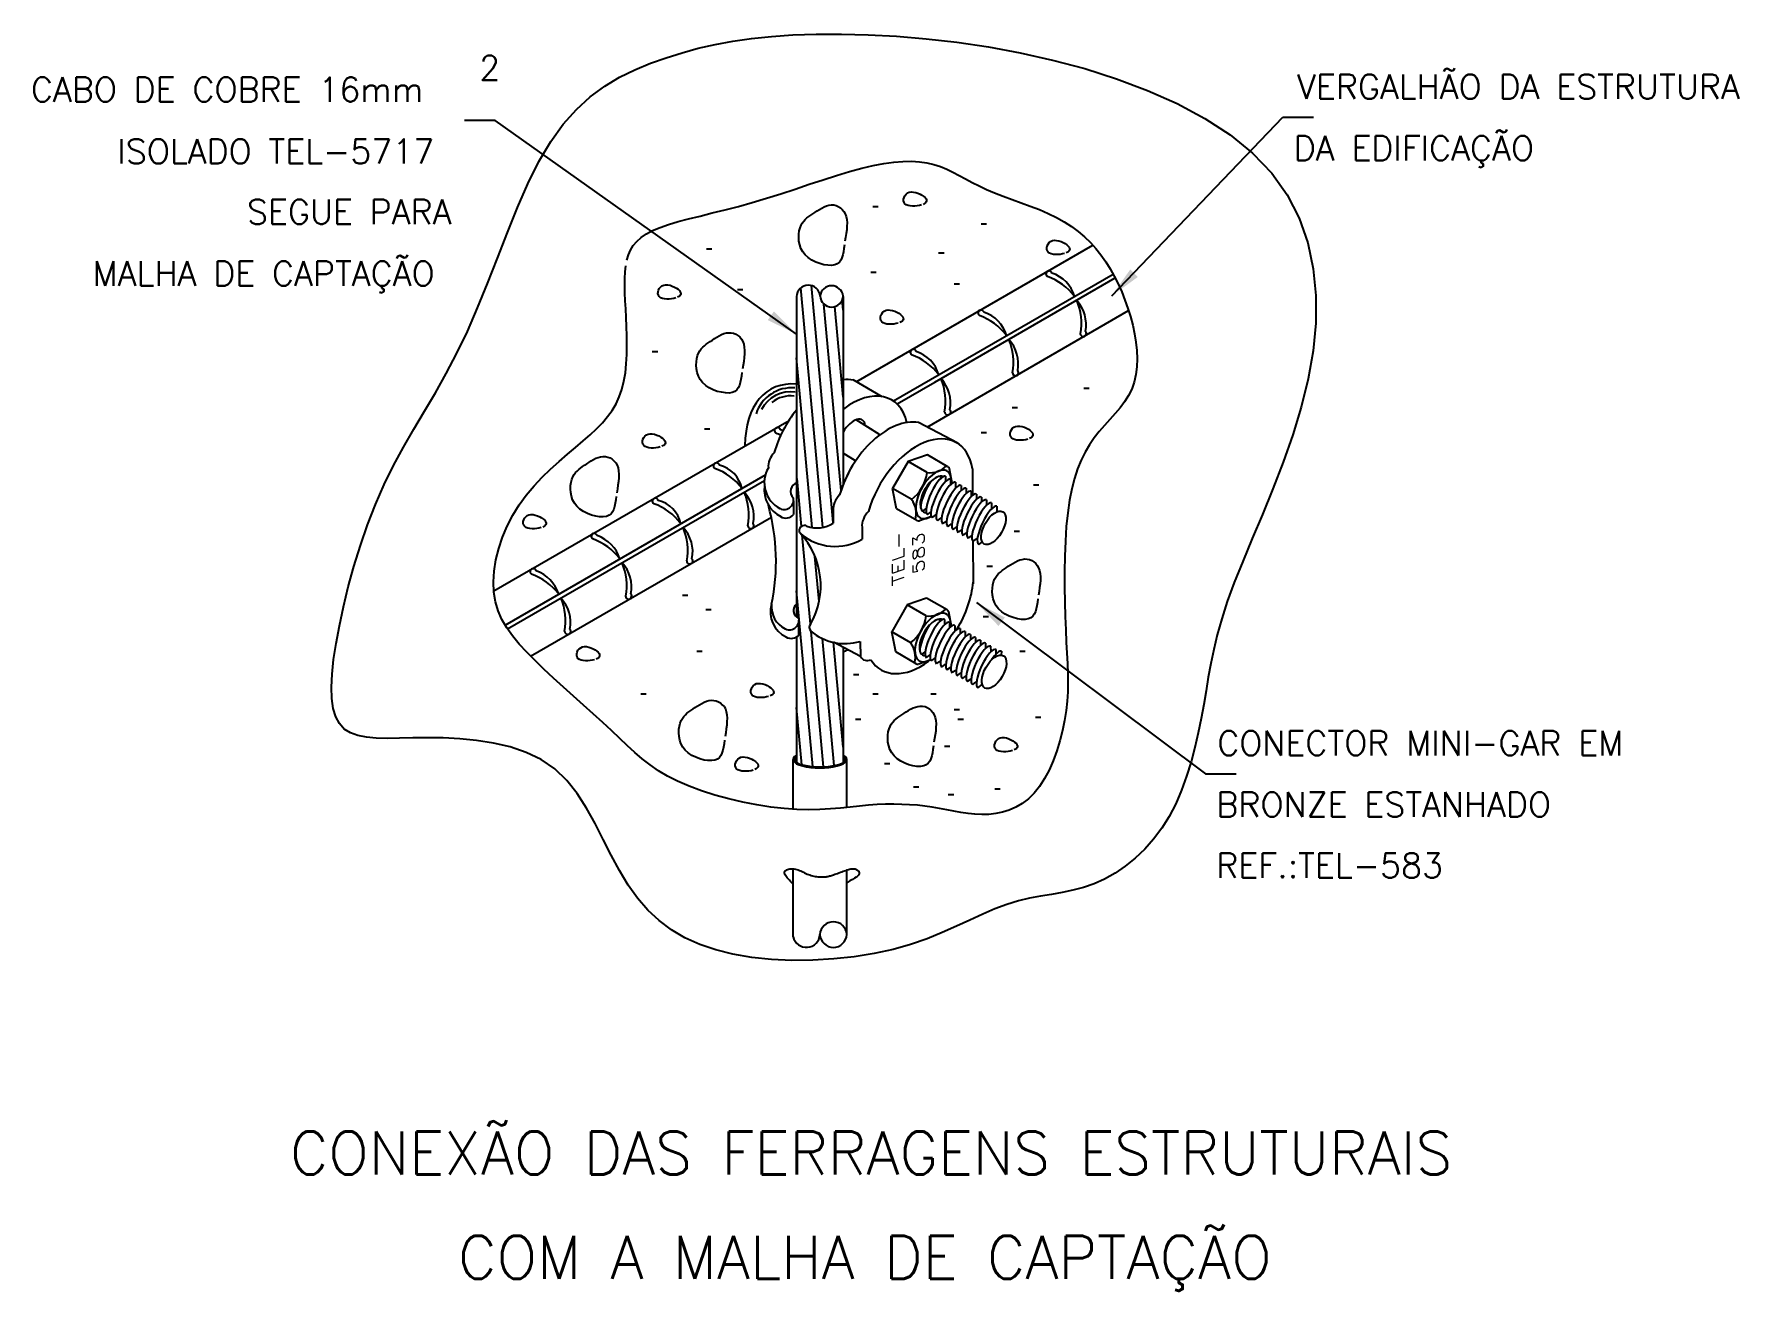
# Model space of a CAD drawing. Header units: millimetres. Extents: x -5419.9 to -5406, y -4665.7 to -4655.5.
import ezdxf
from ezdxf.enums import TextEntityAlignment as Align

# ---------------------------------------------------------------- set-up
doc = ezdxf.new("R2010")
doc.units = ezdxf.units.MM
doc.header["$LTSCALE"] = 10
doc.layers.add('Termotécnica', color=7, linetype='Continuous')
doc.styles.add('140CL', font='romans.shx', dxfattribs={"height": 3.5})
doc.styles.add('r140', font='romans.shx')
doc.styles.add('r80', font='romans.shx')

msp = doc.modelspace()

# ---------------------------------------------------------------- linework, layer by layer
at = {"layer": 'Termotécnica', "color": 2, "ltscale": 1.6}
for p, q in [((-5416.155, -4656.172), (-5416.405, -4656.172)), ((-5413.692, -4657.917), (-5416.155, -4656.172)), ((-5411.118, -4657.604), (-5409.72, -4656.146)), ((-5409.72, -4656.146), (-5409.47, -4656.146)), ((-5417.132, -4659.307), (-5417.061, -4659.145)), ((-5412.224, -4660.109), (-5410.352, -4661.507)), ((-5410.352, -4661.507), (-5410.102, -4661.507))]:
    msp.add_line(p, q, dxfattribs=at)
at = {"layer": 'Termotécnica', "color": 1}
for p, q in [((-5413.069, -4656.873), (-5413.025, -4656.873)), ((-5412.184, -4657.015), (-5412.14, -4657.015)), ((-5414.428, -4657.22), (-5414.384, -4657.22)), ((-5412.532, -4657.252), (-5412.488, -4657.252)), ((-5413.085, -4657.41), (-5413.041, -4657.41)), ((-5414.175, -4657.552), (-5414.131, -4657.552)), ((-5413.477, -4659.496), (-5413.657, -4657.538)), ((-5413.393, -4659.456), (-5413.571, -4657.52)), ((-5412.406, -4657.505), (-5412.361, -4657.505)), ((-5413.329, -4659.194), (-5413.469, -4657.671)), ((-5413.312, -4658.432), (-5413.38, -4657.692)), ((-5413.312, -4657.72), (-5413.32, -4657.639)), ((-5414.871, -4658.058), (-5414.826, -4658.058)), ((-5413.564, -4659.496), (-5413.692, -4658.109)), ((-5411.347, -4658.358), (-5411.303, -4658.358)), ((-5411.932, -4658.516), (-5411.887, -4658.516)), ((-5414.444, -4658.69), (-5414.4, -4658.69)), ((-5412.184, -4658.721), (-5412.14, -4658.721)), ((-5413.653, -4659.487), (-5413.688, -4659.096)), ((-5411.758, -4659.148), (-5411.713, -4659.148)), ((-5413.579, -4660.284), (-5413.646, -4659.557)), ((-5411.916, -4659.527), (-5411.871, -4659.527)), ((-5413.509, -4660.099), (-5413.543, -4659.732)), ((-5412.137, -4659.812), (-5412.093, -4659.812)), ((-5414.625, -4660.049), (-5414.581, -4660.049)), ((-5413.56, -4661.449), (-5413.692, -4660.014)), ((-5414.433, -4660.167), (-5414.389, -4660.167)), ((-5412.169, -4660.223), (-5412.124, -4660.223)), ((-5413.472, -4661.451), (-5413.574, -4660.345)), ((-5414.507, -4660.507), (-5414.463, -4660.507)), ((-5413.386, -4661.441), (-5413.481, -4660.402)), ((-5413.312, -4661.291), (-5413.391, -4660.432)), ((-5411.868, -4660.507), (-5411.824, -4660.507)), ((-5413.227, -4660.697), (-5413.183, -4660.697)), ((-5414.965, -4660.855), (-5414.921, -4660.855)), ((-5413.069, -4660.855), (-5413.025, -4660.855)), ((-5412.595, -4660.855), (-5412.551, -4660.855)), ((-5413.649, -4661.434), (-5413.692, -4660.967)), ((-5413.211, -4661.06), (-5413.167, -4661.06)), ((-5412.406, -4660.981), (-5412.361, -4660.981)), ((-5412.374, -4661.06), (-5412.33, -4661.06)), ((-5411.742, -4661.044), (-5411.698, -4661.044)), ((-5412.485, -4661.281), (-5412.44, -4661.281)), ((-5412.974, -4661.423), (-5412.93, -4661.423)), ((-5412.737, -4661.613), (-5412.693, -4661.613)), ((-5412.074, -4661.629), (-5412.029, -4661.629)), ((-5412.453, -4661.676), (-5412.409, -4661.676))]:
    msp.add_line(p, q, dxfattribs=at)
at = {"layer": 'Termotécnica', "color": 2}
for p, q in [((-5413.205, -4658.305), (-5411.273, -4657.19)), ((-5412.902, -4658.462), (-5411.107, -4657.426)), ((-5412.562, -4658.308), (-5411.089, -4657.458)), ((-5413.692, -4657.61), (-5413.692, -4658.645)), ((-5413.692, -4657.61), (-5413.692, -4658.39)), ((-5413.312, -4657.61), (-5413.312, -4658.645)), ((-5413.312, -4657.61), (-5413.312, -4659.146)), ((-5412.625, -4658.677), (-5410.98, -4657.725)), ((-5412.87, -4658.486), (-5412.562, -4658.308)), ((-5413.692, -4658.39), (-5413.692, -4660.014)), ((-5416.166, -4660.014), (-5413.752, -4658.621)), ((-5413.015, -4658.736), (-5413.206, -4658.616)), ((-5413.211, -4658.952), (-5413.312, -4658.888)), ((-5412.781, -4658.958), (-5412.908, -4659.178)), ((-5412.622, -4658.903), (-5412.781, -4658.958)), ((-5412.626, -4659.048), (-5412.781, -4658.958)), ((-5412.456, -4659), (-5412.622, -4658.903)), ((-5416.073, -4660.293), (-5413.947, -4659.065)), ((-5416.053, -4660.324), (-5413.955, -4659.113)), ((-5412.518, -4659.076), (-5412.518, -4659.097)), ((-5412.477, -4659.078), (-5412.476, -4659.121)), ((-5412.421, -4659.133), (-5412.443, -4659.017)), ((-5412.435, -4659.102), (-5412.435, -4659.145)), ((-5412.393, -4659.126), (-5412.393, -4659.169)), ((-5412.876, -4659.343), (-5412.908, -4659.178)), ((-5412.751, -4659.268), (-5412.908, -4659.178)), ((-5412.349, -4659.152), (-5412.348, -4659.195)), ((-5412.307, -4659.175), (-5412.307, -4659.218)), ((-5412.265, -4659.199), (-5412.265, -4659.242)), ((-5412.224, -4659.223), (-5412.223, -4659.266)), ((-5412.182, -4659.247), (-5412.182, -4659.29)), ((-5412.141, -4659.271), (-5412.141, -4659.314)), ((-5415.865, -4660.547), (-5413.898, -4659.412)), ((-5412.709, -4659.439), (-5412.876, -4659.343)), ((-5412.59, -4659.407), (-5412.688, -4659.441)), ((-5412.662, -4659.363), (-5412.634, -4659.342)), ((-5412.623, -4659.39), (-5412.593, -4659.367)), ((-5412.581, -4659.414), (-5412.551, -4659.391)), ((-5412.539, -4659.438), (-5412.512, -4659.417)), ((-5412.1, -4659.295), (-5412.1, -4659.338)), ((-5412.056, -4659.322), (-5412.056, -4659.366)), ((-5412.495, -4659.464), (-5412.468, -4659.443)), ((-5412.454, -4659.487), (-5412.426, -4659.466)), ((-5412.412, -4659.511), (-5412.384, -4659.49)), ((-5412.37, -4659.535), (-5412.342, -4659.514)), ((-5412.329, -4659.559), (-5412.301, -4659.538)), ((-5412.287, -4659.582), (-5412.26, -4659.562)), ((-5412.246, -4659.607), (-5412.219, -4659.586)), ((-5412.203, -4659.634), (-5412.175, -4659.613)), ((-5413.692, -4660.014), (-5413.692, -4660.228)), ((-5412.63, -4660.073), (-5412.788, -4660.128)), ((-5412.463, -4660.169), (-5412.63, -4660.073)), ((-5412.788, -4660.128), (-5412.915, -4660.347)), ((-5412.633, -4660.217), (-5412.788, -4660.128)), ((-5412.525, -4660.246), (-5412.525, -4660.266)), ((-5412.525, -4660.246), (-5412.525, -4660.266)), ((-5412.484, -4660.247), (-5412.483, -4660.29)), ((-5412.428, -4660.303), (-5412.45, -4660.186)), ((-5413.692, -4660.389), (-5413.692, -4661.416)), ((-5412.883, -4660.512), (-5412.915, -4660.347)), ((-5412.759, -4660.437), (-5412.915, -4660.347)), ((-5412.442, -4660.271), (-5412.442, -4660.315)), ((-5412.4, -4660.295), (-5412.4, -4660.339)), ((-5412.356, -4660.322), (-5412.355, -4660.365)), ((-5412.315, -4660.345), (-5412.314, -4660.388)), ((-5412.273, -4660.369), (-5412.272, -4660.412)), ((-5412.231, -4660.393), (-5412.23, -4660.436)), ((-5413.312, -4660.475), (-5413.312, -4661.416)), ((-5412.716, -4660.609), (-5412.883, -4660.512)), ((-5412.669, -4660.533), (-5412.642, -4660.512)), ((-5412.669, -4660.533), (-5412.642, -4660.512)), ((-5412.63, -4660.559), (-5412.6, -4660.536)), ((-5412.19, -4660.416), (-5412.189, -4660.46)), ((-5412.148, -4660.44), (-5412.148, -4660.483)), ((-5412.108, -4660.465), (-5412.107, -4660.508)), ((-5412.066, -4660.491), (-5412.065, -4660.534)), ((-5412.019, -4660.506), (-5412.022, -4660.538)), ((-5412.597, -4660.577), (-5412.695, -4660.611)), ((-5412.588, -4660.583), (-5412.558, -4660.56)), ((-5412.546, -4660.607), (-5412.519, -4660.587)), ((-5412.502, -4660.634), (-5412.475, -4660.613)), ((-5412.461, -4660.657), (-5412.433, -4660.636)), ((-5412.419, -4660.681), (-5412.391, -4660.66)), ((-5412.377, -4660.705), (-5412.35, -4660.684)), ((-5412.336, -4660.728), (-5412.308, -4660.707)), ((-5412.295, -4660.752), (-5412.267, -4660.731)), ((-5412.254, -4660.777), (-5412.226, -4660.756)), ((-5412.211, -4660.806), (-5412.176, -4660.779))]:
    msp.add_line(p, q, dxfattribs=at)
at = {"layer": 'Termotécnica', "color": 3}
for p, q in [((-5412.992, -4658.428), (-5413.23, -4658.291)), ((-5412.374, -4658.808), (-5412.697, -4658.639)), ((-5412.255, -4659.016), (-5412.255, -4659.234)), ((-5413.717, -4659.279), (-5413.717, -4659.389)), ((-5413.393, -4659.357), (-5413.393, -4659.461)), ((-5412.552, -4659.394), (-5412.558, -4659.396)), ((-5413.158, -4659.494), (-5413.158, -4659.59)), ((-5412.254, -4659.602), (-5412.251, -4659.956)), ((-5413.673, -4660.372), (-5413.673, -4660.254)), ((-5413.169, -4660.55), (-5413.391, -4660.433)), ((-5413.174, -4660.426), (-5413.169, -4660.55)), ((-5412.559, -4660.563), (-5412.565, -4660.565)), ((-5413.72, -4661.797), (-5413.72, -4661.39)), ((-5413.283, -4661.782), (-5413.283, -4661.39)), ((-5413.72, -4662.839), (-5413.72, -4662.284)), ((-5413.283, -4662.829), (-5413.283, -4662.294))]:
    msp.add_line(p, q, dxfattribs=at)
at = {"layer": 'Termotécnica', "color": 2, "ltscale": 1.6}
for points in [[(-5417.061, -4659.145), (-5416.985, -4658.99), (-5416.904, -4658.841), (-5416.819, -4658.694), (-5416.732, -4658.547), (-5416.643, -4658.396), (-5416.555, -4658.239), (-5416.467, -4658.073), (-5416.381, -4657.895), (-5416.298, -4657.703), (-5416.217, -4657.502), (-5416.136, -4657.295), (-5416.055, -4657.087), (-5415.973, -4656.883), (-5415.887, -4656.688), (-5415.797, -4656.507), (-5415.701, -4656.343), (-5415.599, -4656.202), (-5415.491, -4656.081), (-5415.378, -4655.978), (-5415.26, -4655.891), (-5415.138, -4655.818), (-5415.014, -4655.757), (-5414.886, -4655.704), (-5414.758, -4655.659), (-5414.628, -4655.618), (-5414.495, -4655.582), (-5414.357, -4655.55), (-5414.213, -4655.523), (-5414.06, -4655.502), (-5413.897, -4655.485), (-5413.722, -4655.473), (-5413.532, -4655.467), (-5413.326, -4655.466), (-5413.107, -4655.472), (-5412.875, -4655.484), (-5412.633, -4655.504), (-5412.383, -4655.533), (-5412.126, -4655.571), (-5411.865, -4655.619), (-5411.602, -4655.678), (-5411.338, -4655.748), (-5411.078, -4655.831), (-5410.825, -4655.926), (-5410.584, -4656.034), (-5410.358, -4656.155), (-5410.151, -4656.29), (-5409.967, -4656.439), (-5409.811, -4656.602), (-5409.684, -4656.78), (-5409.587, -4656.97), (-5409.516, -4657.172), (-5409.472, -4657.383), (-5409.451, -4657.602), (-5409.452, -4657.826), (-5409.474, -4658.053), (-5409.514, -4658.283), (-5409.57, -4658.512), (-5409.639, -4658.74), (-5409.717, -4658.963), (-5409.801, -4659.18), (-5409.887, -4659.389), (-5409.97, -4659.587), (-5410.048, -4659.773), (-5410.117, -4659.945), (-5410.174, -4660.1), (-5410.219, -4660.242), (-5410.256, -4660.372), (-5410.285, -4660.493), (-5410.309, -4660.608), (-5410.329, -4660.719), (-5410.347, -4660.829), (-5410.366, -4660.941), (-5410.387, -4661.056), (-5410.411, -4661.173), (-5410.438, -4661.292), (-5410.47, -4661.411), (-5410.506, -4661.528), (-5410.547, -4661.642), (-5410.595, -4661.752), (-5410.649, -4661.855), (-5410.71, -4661.952), (-5410.777, -4662.042), (-5410.849, -4662.124), (-5410.927, -4662.197), (-5411.007, -4662.263), (-5411.091, -4662.319), (-5411.176, -4662.367), (-5411.262, -4662.406), (-5411.348, -4662.436), (-5411.435, -4662.459), (-5411.522, -4662.476), (-5411.61, -4662.492), (-5411.699, -4662.507), (-5411.789, -4662.524), (-5411.881, -4662.546), (-5411.975, -4662.574), (-5412.072, -4662.61), (-5412.172, -4662.654), (-5412.276, -4662.702), (-5412.386, -4662.753), (-5412.503, -4662.804), (-5412.627, -4662.855), (-5412.761, -4662.901), (-5412.904, -4662.943), (-5413.059, -4662.976), (-5413.221, -4663.002), (-5413.389, -4663.02), (-5413.56, -4663.03), (-5413.73, -4663.031), (-5413.898, -4663.023), (-5414.059, -4663.007), (-5414.212, -4662.981), (-5414.353, -4662.946), (-5414.484, -4662.901), (-5414.604, -4662.846), (-5414.714, -4662.781), (-5414.815, -4662.706), (-5414.907, -4662.62), (-5414.992, -4662.523), (-5415.069, -4662.416), (-5415.14, -4662.298), (-5415.206, -4662.172), (-5415.271, -4662.043), (-5415.338, -4661.913), (-5415.408, -4661.787), (-5415.484, -4661.668), (-5415.57, -4661.561), (-5415.668, -4661.468), (-5415.778, -4661.392), (-5415.901, -4661.333), (-5416.031, -4661.288), (-5416.167, -4661.256), (-5416.306, -4661.235), (-5416.444, -4661.222), (-5416.579, -4661.215), (-5416.707, -4661.214), (-5416.826, -4661.215), (-5416.936, -4661.217), (-5417.036, -4661.218), (-5417.126, -4661.216), (-5417.206, -4661.209), (-5417.276, -4661.196), (-5417.337, -4661.174), (-5417.387, -4661.142), (-5417.427, -4661.098), (-5417.457, -4661.042), (-5417.477, -4660.974), (-5417.489, -4660.893), (-5417.492, -4660.8), (-5417.486, -4660.693), (-5417.474, -4660.575), (-5417.454, -4660.443), (-5417.427, -4660.298), (-5417.394, -4660.144), (-5417.354, -4659.981), (-5417.308, -4659.814), (-5417.255, -4659.644), (-5417.197, -4659.474), (-5417.132, -4659.307)], [(-5413.72, -4662.409), (-5413.731, -4662.397), (-5413.742, -4662.386), (-5413.751, -4662.376), (-5413.76, -4662.366), (-5413.768, -4662.357), (-5413.775, -4662.348), (-5413.781, -4662.34), (-5413.786, -4662.332), (-5413.788, -4662.325), (-5413.79, -4662.318), (-5413.79, -4662.312), (-5413.788, -4662.306), (-5413.785, -4662.3), (-5413.78, -4662.296), (-5413.774, -4662.292), (-5413.767, -4662.289), (-5413.758, -4662.286), (-5413.748, -4662.285), (-5413.738, -4662.284), (-5413.726, -4662.284), (-5413.714, -4662.285), (-5413.702, -4662.286), (-5413.69, -4662.289), (-5413.679, -4662.292), (-5413.668, -4662.296), (-5413.657, -4662.3), (-5413.647, -4662.305), (-5413.637, -4662.31), (-5413.627, -4662.316), (-5413.617, -4662.321), (-5413.607, -4662.326), (-5413.596, -4662.33), (-5413.585, -4662.334), (-5413.574, -4662.338), (-5413.563, -4662.341), (-5413.552, -4662.343), (-5413.541, -4662.345), (-5413.53, -4662.347), (-5413.519, -4662.348), (-5413.509, -4662.349), (-5413.5, -4662.35), (-5413.491, -4662.35), (-5413.482, -4662.35), (-5413.474, -4662.35), (-5413.466, -4662.349), (-5413.458, -4662.349), (-5413.451, -4662.348), (-5413.444, -4662.346), (-5413.437, -4662.345), (-5413.43, -4662.344), (-5413.423, -4662.342), (-5413.415, -4662.34), (-5413.408, -4662.337), (-5413.399, -4662.335), (-5413.39, -4662.332), (-5413.381, -4662.328), (-5413.37, -4662.325), (-5413.359, -4662.321), (-5413.347, -4662.316), (-5413.335, -4662.312), (-5413.323, -4662.308), (-5413.311, -4662.304), (-5413.3, -4662.3), (-5413.288, -4662.296), (-5413.278, -4662.293), (-5413.268, -4662.29), (-5413.259, -4662.287), (-5413.25, -4662.285), (-5413.242, -4662.284), (-5413.235, -4662.283), (-5413.228, -4662.283), (-5413.221, -4662.283), (-5413.215, -4662.284), (-5413.209, -4662.286), (-5413.204, -4662.288), (-5413.2, -4662.291), (-5413.195, -4662.294), (-5413.192, -4662.297), (-5413.188, -4662.3), (-5413.185, -4662.303), (-5413.183, -4662.307), (-5413.181, -4662.31), (-5413.18, -4662.313), (-5413.18, -4662.316), (-5413.18, -4662.32), (-5413.18, -4662.324), (-5413.182, -4662.327), (-5413.184, -4662.331), (-5413.187, -4662.336), (-5413.191, -4662.341), (-5413.197, -4662.346), (-5413.206, -4662.353), (-5413.219, -4662.361), (-5413.235, -4662.371), (-5413.257, -4662.383), (-5413.283, -4662.397)]]:
    msp.add_lwpolyline(points, dxfattribs=at)
at = {"layer": 'Termotécnica', "color": 1}
for points in [[(-5415.078, -4657.313), (-5415.066, -4657.27), (-5415.049, -4657.23), (-5415.026, -4657.193), (-5414.997, -4657.159), (-5414.962, -4657.128), (-5414.919, -4657.098), (-5414.868, -4657.071), (-5414.808, -4657.046), (-5414.739, -4657.022), (-5414.66, -4656.998), (-5414.574, -4656.975), (-5414.481, -4656.952), (-5414.381, -4656.927), (-5414.276, -4656.901), (-5414.167, -4656.873), (-5414.054, -4656.841), (-5413.939, -4656.807), (-5413.822, -4656.77), (-5413.705, -4656.732), (-5413.589, -4656.693), (-5413.475, -4656.656), (-5413.365, -4656.621), (-5413.259, -4656.589), (-5413.159, -4656.562), (-5413.066, -4656.54), (-5412.979, -4656.523), (-5412.899, -4656.512), (-5412.824, -4656.506), (-5412.754, -4656.505), (-5412.689, -4656.509), (-5412.629, -4656.517), (-5412.571, -4656.53), (-5412.518, -4656.548), (-5412.466, -4656.569), (-5412.415, -4656.593), (-5412.365, -4656.62), (-5412.313, -4656.648), (-5412.259, -4656.677), (-5412.202, -4656.706), (-5412.141, -4656.735), (-5412.075, -4656.762), (-5412.005, -4656.789), (-5411.932, -4656.816), (-5411.858, -4656.843), (-5411.783, -4656.871), (-5411.709, -4656.9), (-5411.637, -4656.931), (-5411.569, -4656.964), (-5411.506, -4656.999), (-5411.446, -4657.038), (-5411.391, -4657.079), (-5411.34, -4657.122), (-5411.292, -4657.169), (-5411.248, -4657.218), (-5411.206, -4657.27), (-5411.167, -4657.325), (-5411.131, -4657.383), (-5411.097, -4657.444), (-5411.065, -4657.507), (-5411.036, -4657.571), (-5411.01, -4657.638), (-5410.986, -4657.706), (-5410.965, -4657.774), (-5410.947, -4657.844), (-5410.932, -4657.913), (-5410.921, -4657.983), (-5410.913, -4658.051), (-5410.91, -4658.118), (-5410.912, -4658.184), (-5410.92, -4658.247), (-5410.934, -4658.308), (-5410.954, -4658.365), (-5410.981, -4658.419), (-5411.013, -4658.469), (-5411.05, -4658.518), (-5411.091, -4658.566), (-5411.134, -4658.613), (-5411.177, -4658.662), (-5411.22, -4658.711), (-5411.262, -4658.764), (-5411.3, -4658.82), (-5411.336, -4658.881), (-5411.368, -4658.946), (-5411.397, -4659.017), (-5411.423, -4659.095), (-5411.445, -4659.181), (-5411.463, -4659.274), (-5411.478, -4659.377), (-5411.489, -4659.488), (-5411.497, -4659.607), (-5411.502, -4659.731), (-5411.504, -4659.856), (-5411.504, -4659.982), (-5411.502, -4660.105), (-5411.498, -4660.222), (-5411.494, -4660.332), (-5411.489, -4660.432), (-5411.484, -4660.523), (-5411.48, -4660.608), (-5411.477, -4660.687), (-5411.476, -4660.764), (-5411.478, -4660.839), (-5411.482, -4660.914), (-5411.491, -4660.991), (-5411.504, -4661.072), (-5411.521, -4661.155), (-5411.542, -4661.238), (-5411.567, -4661.321), (-5411.597, -4661.401), (-5411.63, -4661.477), (-5411.667, -4661.547), (-5411.708, -4661.61), (-5411.752, -4661.665), (-5411.799, -4661.711), (-5411.849, -4661.749), (-5411.901, -4661.78), (-5411.955, -4661.804), (-5412.01, -4661.822), (-5412.066, -4661.833), (-5412.122, -4661.84), (-5412.179, -4661.841), (-5412.236, -4661.838), (-5412.292, -4661.831), (-5412.35, -4661.823), (-5412.407, -4661.812), (-5412.466, -4661.801), (-5412.524, -4661.79), (-5412.584, -4661.78), (-5412.645, -4661.771), (-5412.706, -4661.765), (-5412.769, -4661.76), (-5412.833, -4661.757), (-5412.899, -4661.756), (-5412.966, -4661.756), (-5413.035, -4661.759), (-5413.106, -4661.764), (-5413.179, -4661.771), (-5413.254, -4661.779), (-5413.333, -4661.787), (-5413.415, -4661.794), (-5413.502, -4661.799), (-5413.594, -4661.801), (-5413.691, -4661.799), (-5413.794, -4661.792), (-5413.902, -4661.78), (-5414.016, -4661.762), (-5414.131, -4661.74), (-5414.246, -4661.713), (-5414.359, -4661.682), (-5414.468, -4661.647), (-5414.57, -4661.609), (-5414.664, -4661.569), (-5414.747, -4661.527), (-5414.821, -4661.482), (-5414.889, -4661.435), (-5414.953, -4661.386), (-5415.014, -4661.333), (-5415.075, -4661.277), (-5415.137, -4661.218), (-5415.204, -4661.155), (-5415.276, -4661.088), (-5415.353, -4661.019), (-5415.434, -4660.947), (-5415.515, -4660.874), (-5415.597, -4660.8), (-5415.678, -4660.726), (-5415.756, -4660.654), (-5415.829, -4660.583), (-5415.897, -4660.515), (-5415.958, -4660.448), (-5416.013, -4660.382), (-5416.06, -4660.315), (-5416.099, -4660.247), (-5416.13, -4660.177), (-5416.152, -4660.102), (-5416.165, -4660.024), (-5416.169, -4659.94), (-5416.163, -4659.852), (-5416.148, -4659.761), (-5416.125, -4659.668), (-5416.094, -4659.576), (-5416.056, -4659.484), (-5416.01, -4659.396), (-5415.958, -4659.311), (-5415.9, -4659.231), (-5415.837, -4659.156), (-5415.77, -4659.085), (-5415.702, -4659.019), (-5415.633, -4658.957), (-5415.565, -4658.898), (-5415.499, -4658.842), (-5415.436, -4658.789), (-5415.379, -4658.738), (-5415.326, -4658.689), (-5415.279, -4658.64), (-5415.237, -4658.59), (-5415.199, -4658.54), (-5415.167, -4658.486), (-5415.141, -4658.429), (-5415.119, -4658.368), (-5415.103, -4658.302), (-5415.091, -4658.232), (-5415.084, -4658.158), (-5415.08, -4658.083), (-5415.078, -4658.006), (-5415.079, -4657.93), (-5415.081, -4657.854), (-5415.085, -4657.781), (-5415.088, -4657.711), (-5415.092, -4657.644), (-5415.094, -4657.58), (-5415.096, -4657.52), (-5415.095, -4657.463), (-5415.093, -4657.409), (-5415.087, -4657.359)], [(-5412.673, -4656.862), (-5412.689, -4656.867), (-5412.708, -4656.87), (-5412.727, -4656.871), (-5412.746, -4656.871), (-5412.765, -4656.87), (-5412.781, -4656.866), (-5412.796, -4656.86), (-5412.807, -4656.852), (-5412.814, -4656.841), (-5412.818, -4656.828), (-5412.818, -4656.814), (-5412.814, -4656.8), (-5412.807, -4656.786), (-5412.798, -4656.774), (-5412.786, -4656.764), (-5412.772, -4656.758), (-5412.755, -4656.755), (-5412.738, -4656.756), (-5412.719, -4656.759), (-5412.701, -4656.765), (-5412.684, -4656.773), (-5412.668, -4656.782), (-5412.654, -4656.792), (-5412.643, -4656.802), (-5412.635, -4656.811), (-5412.631, -4656.821), (-5412.631, -4656.829), (-5412.633, -4656.837), (-5412.639, -4656.845), (-5412.647, -4656.851), (-5412.659, -4656.857)], [(-5413.301, -4657.188), (-5413.306, -4657.217), (-5413.31, -4657.244), (-5413.315, -4657.27), (-5413.322, -4657.293), (-5413.331, -4657.313), (-5413.343, -4657.329), (-5413.36, -4657.342), (-5413.38, -4657.351), (-5413.406, -4657.355), (-5413.436, -4657.354), (-5413.469, -4657.35), (-5413.502, -4657.341), (-5413.536, -4657.328), (-5413.568, -4657.312), (-5413.598, -4657.292), (-5413.623, -4657.269), (-5413.642, -4657.244), (-5413.657, -4657.216), (-5413.667, -4657.187), (-5413.673, -4657.157), (-5413.675, -4657.128), (-5413.674, -4657.099), (-5413.67, -4657.073), (-5413.663, -4657.049), (-5413.655, -4657.028), (-5413.646, -4657.01), (-5413.634, -4656.994), (-5413.622, -4656.98), (-5413.608, -4656.968), (-5413.593, -4656.956), (-5413.577, -4656.945), (-5413.56, -4656.934), (-5413.543, -4656.922), (-5413.525, -4656.91), (-5413.506, -4656.898), (-5413.487, -4656.887), (-5413.468, -4656.877), (-5413.449, -4656.869), (-5413.429, -4656.864), (-5413.409, -4656.862), (-5413.389, -4656.862), (-5413.37, -4656.866), (-5413.352, -4656.874), (-5413.335, -4656.884), (-5413.319, -4656.898), (-5413.306, -4656.914), (-5413.295, -4656.933), (-5413.287, -4656.955), (-5413.282, -4656.98), (-5413.28, -4657.007), (-5413.281, -4657.035), (-5413.283, -4657.065), (-5413.287, -4657.096), (-5413.292, -4657.127), (-5413.297, -4657.158)], [(-5411.503, -4657.257), (-5411.52, -4657.262), (-5411.538, -4657.265), (-5411.557, -4657.266), (-5411.577, -4657.267), (-5411.595, -4657.265), (-5411.612, -4657.261), (-5411.627, -4657.255), (-5411.638, -4657.247), (-5411.645, -4657.236), (-5411.648, -4657.223), (-5411.648, -4657.209), (-5411.645, -4657.195), (-5411.638, -4657.181), (-5411.629, -4657.169), (-5411.617, -4657.159), (-5411.602, -4657.153), (-5411.586, -4657.15), (-5411.568, -4657.151), (-5411.55, -4657.155), (-5411.532, -4657.16), (-5411.514, -4657.168), (-5411.498, -4657.177), (-5411.485, -4657.187), (-5411.474, -4657.197), (-5411.466, -4657.207), (-5411.462, -4657.216), (-5411.461, -4657.224), (-5411.464, -4657.232), (-5411.469, -4657.24), (-5411.478, -4657.246), (-5411.489, -4657.252)], [(-5414.68, -4657.621), (-5414.696, -4657.625), (-5414.714, -4657.628), (-5414.734, -4657.63), (-5414.753, -4657.63), (-5414.771, -4657.628), (-5414.788, -4657.625), (-5414.803, -4657.619), (-5414.814, -4657.61), (-5414.821, -4657.599), (-5414.825, -4657.586), (-5414.824, -4657.572), (-5414.821, -4657.558), (-5414.814, -4657.545), (-5414.805, -4657.533), (-5414.793, -4657.523), (-5414.778, -4657.516), (-5414.762, -4657.514), (-5414.744, -4657.514), (-5414.726, -4657.518), (-5414.708, -4657.524), (-5414.69, -4657.532), (-5414.674, -4657.541), (-5414.661, -4657.55), (-5414.65, -4657.56), (-5414.642, -4657.57), (-5414.638, -4657.579), (-5414.637, -4657.588), (-5414.64, -4657.596), (-5414.645, -4657.603), (-5414.654, -4657.61), (-5414.665, -4657.616)], [(-5412.862, -4657.826), (-5412.879, -4657.831), (-5412.897, -4657.834), (-5412.916, -4657.835), (-5412.936, -4657.835), (-5412.954, -4657.834), (-5412.971, -4657.83), (-5412.986, -4657.824), (-5412.997, -4657.815), (-5413.004, -4657.804), (-5413.007, -4657.792), (-5413.007, -4657.778), (-5413.004, -4657.763), (-5412.997, -4657.75), (-5412.988, -4657.738), (-5412.976, -4657.728), (-5412.961, -4657.722), (-5412.945, -4657.719), (-5412.927, -4657.72), (-5412.909, -4657.723), (-5412.891, -4657.729), (-5412.873, -4657.737), (-5412.857, -4657.746), (-5412.843, -4657.756), (-5412.833, -4657.766), (-5412.825, -4657.775), (-5412.821, -4657.785), (-5412.82, -4657.793), (-5412.823, -4657.801), (-5412.828, -4657.809), (-5412.837, -4657.815), (-5412.848, -4657.821)], [(-5414.139, -4658.231), (-5414.143, -4658.26), (-5414.147, -4658.287), (-5414.153, -4658.313), (-5414.159, -4658.336), (-5414.169, -4658.356), (-5414.181, -4658.372), (-5414.197, -4658.385), (-5414.218, -4658.394), (-5414.244, -4658.398), (-5414.274, -4658.397), (-5414.306, -4658.392), (-5414.34, -4658.384), (-5414.374, -4658.371), (-5414.406, -4658.355), (-5414.435, -4658.335), (-5414.46, -4658.312), (-5414.48, -4658.287), (-5414.494, -4658.259), (-5414.504, -4658.23), (-5414.51, -4658.2), (-5414.512, -4658.171), (-5414.511, -4658.142), (-5414.507, -4658.116), (-5414.501, -4658.092), (-5414.493, -4658.071), (-5414.483, -4658.053), (-5414.472, -4658.037), (-5414.459, -4658.023), (-5414.445, -4658.011), (-5414.43, -4657.999), (-5414.414, -4657.988), (-5414.398, -4657.976), (-5414.38, -4657.965), (-5414.362, -4657.952), (-5414.344, -4657.941), (-5414.325, -4657.93), (-5414.306, -4657.92), (-5414.286, -4657.912), (-5414.266, -4657.907), (-5414.247, -4657.905), (-5414.227, -4657.905), (-5414.208, -4657.909), (-5414.189, -4657.917), (-5414.172, -4657.927), (-5414.156, -4657.94), (-5414.143, -4657.957), (-5414.132, -4657.976), (-5414.124, -4657.998), (-5414.12, -4658.023), (-5414.118, -4658.05), (-5414.118, -4658.078), (-5414.121, -4658.108), (-5414.124, -4658.139), (-5414.129, -4658.17), (-5414.134, -4658.201)], [(-5411.804, -4658.774), (-5411.82, -4658.779), (-5411.839, -4658.782), (-5411.858, -4658.783), (-5411.877, -4658.783), (-5411.895, -4658.782), (-5411.912, -4658.778), (-5411.927, -4658.772), (-5411.938, -4658.764), (-5411.945, -4658.753), (-5411.949, -4658.74), (-5411.949, -4658.726), (-5411.945, -4658.712), (-5411.938, -4658.698), (-5411.929, -4658.686), (-5411.917, -4658.676), (-5411.903, -4658.67), (-5411.886, -4658.667), (-5411.869, -4658.668), (-5411.85, -4658.671), (-5411.832, -4658.677), (-5411.815, -4658.685), (-5411.799, -4658.694), (-5411.785, -4658.704), (-5411.774, -4658.714), (-5411.766, -4658.723), (-5411.762, -4658.733), (-5411.762, -4658.741), (-5411.764, -4658.749), (-5411.77, -4658.757), (-5411.778, -4658.763), (-5411.79, -4658.769)], [(-5414.806, -4658.838), (-5414.822, -4658.842), (-5414.841, -4658.845), (-5414.86, -4658.847), (-5414.879, -4658.847), (-5414.898, -4658.845), (-5414.915, -4658.841), (-5414.929, -4658.835), (-5414.94, -4658.827), (-5414.948, -4658.816), (-5414.951, -4658.803), (-5414.951, -4658.789), (-5414.947, -4658.775), (-5414.941, -4658.761), (-5414.931, -4658.749), (-5414.919, -4658.74), (-5414.905, -4658.733), (-5414.888, -4658.73), (-5414.871, -4658.731), (-5414.853, -4658.735), (-5414.834, -4658.741), (-5414.817, -4658.748), (-5414.801, -4658.757), (-5414.787, -4658.767), (-5414.776, -4658.777), (-5414.769, -4658.787), (-5414.765, -4658.796), (-5414.764, -4658.804), (-5414.766, -4658.812), (-5414.772, -4658.82), (-5414.78, -4658.827), (-5414.792, -4658.833)], [(-5415.166, -4659.242), (-5415.17, -4659.271), (-5415.174, -4659.298), (-5415.18, -4659.324), (-5415.186, -4659.347), (-5415.196, -4659.367), (-5415.208, -4659.384), (-5415.224, -4659.396), (-5415.245, -4659.405), (-5415.271, -4659.409), (-5415.301, -4659.408), (-5415.333, -4659.404), (-5415.367, -4659.395), (-5415.401, -4659.382), (-5415.433, -4659.366), (-5415.462, -4659.346), (-5415.487, -4659.323), (-5415.507, -4659.298), (-5415.522, -4659.27), (-5415.531, -4659.241), (-5415.537, -4659.211), (-5415.539, -4659.182), (-5415.538, -4659.154), (-5415.534, -4659.127), (-5415.528, -4659.103), (-5415.52, -4659.082), (-5415.51, -4659.064), (-5415.499, -4659.048), (-5415.486, -4659.035), (-5415.472, -4659.022), (-5415.457, -4659.01), (-5415.442, -4658.999), (-5415.425, -4658.988), (-5415.407, -4658.976), (-5415.389, -4658.964), (-5415.371, -4658.952), (-5415.352, -4658.941), (-5415.333, -4658.931), (-5415.313, -4658.924), (-5415.293, -4658.918), (-5415.274, -4658.916), (-5415.254, -4658.917), (-5415.235, -4658.921), (-5415.216, -4658.928), (-5415.199, -4658.938), (-5415.184, -4658.952), (-5415.17, -4658.968), (-5415.159, -4658.987), (-5415.151, -4659.009), (-5415.147, -4659.034), (-5415.145, -4659.061), (-5415.145, -4659.089), (-5415.148, -4659.119), (-5415.152, -4659.15), (-5415.156, -4659.181), (-5415.161, -4659.212)], [(-5415.78, -4659.497), (-5415.797, -4659.501), (-5415.815, -4659.504), (-5415.834, -4659.506), (-5415.853, -4659.506), (-5415.872, -4659.504), (-5415.889, -4659.501), (-5415.903, -4659.495), (-5415.914, -4659.486), (-5415.922, -4659.475), (-5415.925, -4659.462), (-5415.925, -4659.448), (-5415.921, -4659.434), (-5415.915, -4659.421), (-5415.905, -4659.409), (-5415.893, -4659.399), (-5415.879, -4659.393), (-5415.863, -4659.39), (-5415.845, -4659.391), (-5415.827, -4659.394), (-5415.808, -4659.4), (-5415.791, -4659.408), (-5415.775, -4659.417), (-5415.761, -4659.427), (-5415.75, -4659.437), (-5415.743, -4659.446), (-5415.739, -4659.455), (-5415.738, -4659.464), (-5415.74, -4659.472), (-5415.746, -4659.479), (-5415.755, -4659.486), (-5415.766, -4659.492)], [(-5411.721, -4660.079), (-5411.725, -4660.108), (-5411.73, -4660.136), (-5411.735, -4660.161), (-5411.742, -4660.184), (-5411.751, -4660.204), (-5411.763, -4660.221), (-5411.779, -4660.234), (-5411.8, -4660.242), (-5411.826, -4660.246), (-5411.856, -4660.246), (-5411.888, -4660.241), (-5411.922, -4660.232), (-5411.956, -4660.22), (-5411.988, -4660.203), (-5412.017, -4660.184), (-5412.042, -4660.161), (-5412.062, -4660.135), (-5412.077, -4660.108), (-5412.087, -4660.079), (-5412.093, -4660.049), (-5412.095, -4660.019), (-5412.093, -4659.991), (-5412.089, -4659.964), (-5412.083, -4659.94), (-5412.075, -4659.919), (-5412.065, -4659.901), (-5412.054, -4659.886), (-5412.042, -4659.872), (-5412.028, -4659.86), (-5412.013, -4659.848), (-5411.997, -4659.837), (-5411.98, -4659.825), (-5411.963, -4659.813), (-5411.945, -4659.801), (-5411.926, -4659.789), (-5411.907, -4659.778), (-5411.888, -4659.769), (-5411.868, -4659.761), (-5411.849, -4659.756), (-5411.829, -4659.753), (-5411.809, -4659.754), (-5411.79, -4659.758), (-5411.772, -4659.765), (-5411.754, -4659.776), (-5411.739, -4659.789), (-5411.726, -4659.806), (-5411.715, -4659.825), (-5411.707, -4659.847), (-5411.702, -4659.871), (-5411.7, -4659.898), (-5411.701, -4659.927), (-5411.703, -4659.957), (-5411.707, -4659.987), (-5411.711, -4660.018), (-5411.716, -4660.049)], [(-5415.343, -4660.576), (-5415.36, -4660.58), (-5415.378, -4660.583), (-5415.397, -4660.585), (-5415.416, -4660.585), (-5415.435, -4660.583), (-5415.452, -4660.579), (-5415.466, -4660.573), (-5415.478, -4660.565), (-5415.485, -4660.554), (-5415.488, -4660.541), (-5415.488, -4660.527), (-5415.484, -4660.513), (-5415.478, -4660.499), (-5415.468, -4660.487), (-5415.456, -4660.478), (-5415.442, -4660.471), (-5415.426, -4660.468), (-5415.408, -4660.469), (-5415.39, -4660.473), (-5415.372, -4660.479), (-5415.354, -4660.487), (-5415.338, -4660.496), (-5415.324, -4660.505), (-5415.313, -4660.515), (-5415.306, -4660.525), (-5415.302, -4660.534), (-5415.301, -4660.543), (-5415.304, -4660.551), (-5415.309, -4660.558), (-5415.318, -4660.565), (-5415.329, -4660.571)], [(-5413.921, -4660.876), (-5413.938, -4660.88), (-5413.956, -4660.883), (-5413.975, -4660.885), (-5413.994, -4660.885), (-5414.013, -4660.883), (-5414.03, -4660.88), (-5414.044, -4660.874), (-5414.055, -4660.865), (-5414.063, -4660.854), (-5414.066, -4660.841), (-5414.066, -4660.827), (-5414.062, -4660.813), (-5414.056, -4660.8), (-5414.046, -4660.788), (-5414.034, -4660.778), (-5414.02, -4660.771), (-5414.004, -4660.769), (-5413.986, -4660.769), (-5413.968, -4660.773), (-5413.949, -4660.779), (-5413.932, -4660.787), (-5413.916, -4660.796), (-5413.902, -4660.806), (-5413.891, -4660.815), (-5413.884, -4660.825), (-5413.88, -4660.834), (-5413.879, -4660.843), (-5413.881, -4660.851), (-5413.887, -4660.858), (-5413.896, -4660.865), (-5413.907, -4660.871)], [(-5414.281, -4661.233), (-5414.285, -4661.262), (-5414.29, -4661.289), (-5414.295, -4661.315), (-5414.302, -4661.338), (-5414.311, -4661.358), (-5414.323, -4661.375), (-5414.339, -4661.387), (-5414.36, -4661.396), (-5414.386, -4661.4), (-5414.416, -4661.399), (-5414.448, -4661.395), (-5414.482, -4661.386), (-5414.516, -4661.373), (-5414.548, -4661.357), (-5414.577, -4661.337), (-5414.602, -4661.314), (-5414.622, -4661.289), (-5414.637, -4661.261), (-5414.647, -4661.232), (-5414.652, -4661.202), (-5414.654, -4661.173), (-5414.653, -4661.144), (-5414.649, -4661.118), (-5414.643, -4661.094), (-5414.635, -4661.073), (-5414.625, -4661.055), (-5414.614, -4661.039), (-5414.601, -4661.025), (-5414.588, -4661.013), (-5414.573, -4661.001), (-5414.557, -4660.99), (-5414.54, -4660.979), (-5414.523, -4660.967), (-5414.505, -4660.955), (-5414.486, -4660.943), (-5414.467, -4660.932), (-5414.448, -4660.922), (-5414.428, -4660.915), (-5414.409, -4660.909), (-5414.389, -4660.907), (-5414.369, -4660.908), (-5414.35, -4660.912), (-5414.331, -4660.919), (-5414.314, -4660.929), (-5414.299, -4660.943), (-5414.285, -4660.959), (-5414.274, -4660.978), (-5414.267, -4661), (-5414.262, -4661.025), (-5414.26, -4661.052), (-5414.261, -4661.08), (-5414.263, -4661.11), (-5414.267, -4661.141), (-5414.271, -4661.172), (-5414.276, -4661.203)], [(-5412.574, -4661.28), (-5412.579, -4661.309), (-5412.583, -4661.337), (-5412.588, -4661.362), (-5412.595, -4661.385), (-5412.604, -4661.405), (-5412.617, -4661.422), (-5412.633, -4661.435), (-5412.654, -4661.443), (-5412.679, -4661.447), (-5412.709, -4661.447), (-5412.742, -4661.442), (-5412.776, -4661.433), (-5412.809, -4661.421), (-5412.841, -4661.404), (-5412.871, -4661.385), (-5412.896, -4661.362), (-5412.915, -4661.336), (-5412.93, -4661.308), (-5412.94, -4661.279), (-5412.946, -4661.25), (-5412.948, -4661.22), (-5412.947, -4661.192), (-5412.943, -4661.165), (-5412.937, -4661.141), (-5412.928, -4661.12), (-5412.919, -4661.102), (-5412.907, -4661.087), (-5412.895, -4661.073), (-5412.881, -4661.06), (-5412.866, -4661.049), (-5412.85, -4661.038), (-5412.833, -4661.026), (-5412.816, -4661.014), (-5412.798, -4661.002), (-5412.779, -4660.99), (-5412.761, -4660.979), (-5412.741, -4660.97), (-5412.722, -4660.962), (-5412.702, -4660.957), (-5412.682, -4660.954), (-5412.663, -4660.955), (-5412.643, -4660.959), (-5412.625, -4660.966), (-5412.608, -4660.977), (-5412.592, -4660.99), (-5412.579, -4661.006), (-5412.568, -4661.026), (-5412.56, -4661.048), (-5412.555, -4661.072), (-5412.553, -4661.099), (-5412.554, -4661.128), (-5412.556, -4661.158), (-5412.56, -4661.188), (-5412.565, -4661.219), (-5412.57, -4661.25)], [(-5411.93, -4661.318), (-5411.947, -4661.323), (-5411.965, -4661.326), (-5411.984, -4661.327), (-5412.003, -4661.327), (-5412.022, -4661.326), (-5412.039, -4661.322), (-5412.053, -4661.316), (-5412.064, -4661.308), (-5412.072, -4661.297), (-5412.075, -4661.284), (-5412.075, -4661.27), (-5412.071, -4661.256), (-5412.065, -4661.242), (-5412.055, -4661.23), (-5412.043, -4661.22), (-5412.029, -4661.214), (-5412.013, -4661.211), (-5411.995, -4661.212), (-5411.977, -4661.215), (-5411.958, -4661.221), (-5411.941, -4661.229), (-5411.925, -4661.238), (-5411.911, -4661.248), (-5411.9, -4661.258), (-5411.893, -4661.267), (-5411.889, -4661.277), (-5411.888, -4661.285), (-5411.89, -4661.293), (-5411.896, -4661.301), (-5411.905, -4661.307), (-5411.916, -4661.313)], [(-5414.048, -4661.478), (-5414.064, -4661.482), (-5414.083, -4661.485), (-5414.102, -4661.487), (-5414.121, -4661.487), (-5414.14, -4661.485), (-5414.156, -4661.481), (-5414.171, -4661.475), (-5414.182, -4661.467), (-5414.189, -4661.456), (-5414.193, -4661.443), (-5414.193, -4661.429), (-5414.189, -4661.415), (-5414.182, -4661.401), (-5414.173, -4661.389), (-5414.161, -4661.38), (-5414.147, -4661.373), (-5414.13, -4661.37), (-5414.113, -4661.371), (-5414.094, -4661.375), (-5414.076, -4661.381), (-5414.059, -4661.388), (-5414.043, -4661.397), (-5414.029, -4661.407), (-5414.018, -4661.417), (-5414.01, -4661.427), (-5414.006, -4661.436), (-5414.006, -4661.445), (-5414.008, -4661.453), (-5414.014, -4661.46), (-5414.022, -4661.467), (-5414.034, -4661.473)]]:
    msp.add_lwpolyline(points, dxfattribs=at)
at = {"layer": 'Termotécnica', "color": 2}
for centre, radius, start, end in [((-5411.631, -4657.425), 0.0248, 16.0461, 236.6257), ((-5411.801, -4657.892), 0.473, 36.7868, 70.623), ((-5411.692, -4657.685), 0.28, 15.8438, 72.2469), ((-5413.596, -4657.613), 0.0961, 4.0459, 178.4289), ((-5413.406, -4657.601), 0.0941, 182.7796, 357.2204), ((-5412.185, -4657.745), 0.0248, 16.0461, 236.6257), ((-5412.247, -4658.005), 0.28, 15.8438, 72.2469), ((-5411.629, -4657.842), 0.302, 349.9094, 42), ((-5411.839, -4657.826), 0.473, 349.377, 23.2132), ((-5412.356, -4658.212), 0.473, 36.7868, 70.623), ((-5412.393, -4658.146), 0.473, 349.377, 23.2132), ((-5412.183, -4658.162), 0.302, 349.9094, 42), ((-5411.35, -4657.912), 0.0248, 183.3743, 43.9539), ((-5412.739, -4658.065), 0.0248, 16.0461, 236.6257), ((-5412.91, -4658.532), 0.473, 36.7868, 70.623), ((-5412.801, -4658.325), 0.28, 15.8438, 72.2469), ((-5412.737, -4658.482), 0.302, 349.9094, 42), ((-5412.948, -4658.466), 0.473, 349.377, 23.2132), ((-5411.904, -4658.232), 0.0248, 183.3743, 43.9539), ((-5412.458, -4658.552), 0.0248, 183.3743, 43.9539), ((-5413.848, -4658.705), 0.0248, 16.0461, 236.6257), ((-5414.018, -4659.172), 0.473, 65.2086, 70.623), ((-5413.885, -4658.942), 0.251, 70.9102, 75.9145), ((-5414.347, -4658.993), 0.0248, 16.0461, 236.6257), ((-5414.384, -4659.23), 0.251, 12.1762, 75.9145), ((-5412.605, -4658.852), 0.197, 263.8935, 314.4182), ((-5412.468, -4659.022), 0.0254, 10.8835, 60), ((-5414.517, -4659.46), 0.473, 36.7868, 70.623), ((-5412.379, -4659.514), 1.003, 152.5926, 163.5501), ((-5412.961, -4659.001), 0.338, 307.9752, 352.0031), ((-5414.846, -4659.281), 0.0248, 16.0461, 236.6257), ((-5414.883, -4659.518), 0.251, 12.1762, 75.9145), ((-5414.555, -4659.394), 0.473, 349.377, 23.2132), ((-5414.328, -4659.405), 0.286, 348.3834, 43.5259), ((-5412.911, -4659.383), 0.196, 345.499, 36.1892), ((-5415.016, -4659.748), 0.473, 36.7868, 70.623), ((-5415.345, -4659.569), 0.0248, 16.0461, 236.6257), ((-5415.42, -4659.843), 0.298, 17.6433, 70.4474), ((-5414.827, -4659.693), 0.286, 348.3834, 43.5259), ((-5415.054, -4659.682), 0.473, 349.377, 23.2132), ((-5414.066, -4659.48), 0.0248, 183.3743, 43.9539), ((-5412.697, -4659.417), 0.0254, 240, 289.1154), ((-5415.515, -4660.036), 0.473, 36.7868, 70.623), ((-5415.844, -4659.857), 0.0248, 16.0461, 236.6257), ((-5415.553, -4659.97), 0.473, 349.377, 23.2132), ((-5415.335, -4659.984), 0.295, 349.2618, 42.6475), ((-5414.565, -4659.768), 0.0248, 183.3743, 43.9539), ((-5416.014, -4660.324), 0.473, 36.7868, 70.623), ((-5415.919, -4660.131), 0.298, 17.6433, 70.4474), ((-5415.834, -4660.272), 0.295, 349.2618, 42.6475), ((-5416.052, -4660.258), 0.473, 349.377, 23.2132), ((-5415.064, -4660.056), 0.0248, 183.3743, 43.9539), ((-5412.968, -4660.17), 0.338, 307.9752, 352.0031), ((-5412.612, -4660.022), 0.197, 263.8935, 314.4182), ((-5412.475, -4660.191), 0.0254, 10.8835, 60), ((-5415.562, -4660.344), 0.0248, 183.3743, 43.9539), ((-5412.918, -4660.553), 0.196, 345.499, 36.1892), ((-5412.704, -4660.587), 0.0254, 240, 289.1154), ((-5413.392, -4662.815), 0.11, 182.7796, 357.2204)]:
    msp.add_arc(centre, radius, start, end, dxfattribs=at)
at = {"layer": 'Termotécnica', "color": 1}
for centre, radius, start, end in [((-5413.406, -4657.616), 0.0945, 6.2904, 174.5702), ((-5413.732, -4658.662), 0.307, 85.0641, 161.8771), ((-5413.741, -4658.656), 0.268, 81.8519, 152.8044), ((-5413.743, -4658.66), 0.239, 82.349, 129.5785)]:
    msp.add_arc(centre, radius, start, end, dxfattribs=at)
at = {"layer": 'Termotécnica', "color": 3}
for centre, radius, start, end in [((-5413.717, -4659.13), 0.239, 149.4993, 241.9649), ((-5413.669, -4659.201), 0.0727, 103.2019, 228.1974), ((-5413.73, -4659.063), 0.0806, 303.0167, 303.4814), ((-5413.716, -4659.191), 0.24, 171.82, 243.8627), ((-5413.795, -4659.27), 0.0787, 236.8199, 10.6126), ((-5415.553, -4659.772), 1.693, 348.0445, 15.6756), ((-5413.78, -4659.339), 0.0802, 237.5263, 321.9527), ((-5413.628, -4659.523), 0.0436, 62.2153, 179.2121), ((-5413.644, -4659.524), 0.0273, 176.6009, 241.1585), ((-5414.122, -4659.97), 0.627, 329.923, 43.3213), ((-5413.377, -4659.212), 0.438, 230.2316, 300.0515), ((-5413.523, -4659.265), 0.235, 248.8739, 303.5238), ((-5413.646, -4660.173), 0.071, 129.8564, 246.87), ((-5413.684, -4660.189), 0.222, 162.7511, 244.8403), ((-5413.694, -4660.143), 0.203, 174.4855, 243.347), ((-5413.751, -4660.253), 0.0787, 236.8199, 10.6126), ((-5413.736, -4660.322), 0.0802, 237.5263, 321.9527), ((-5413.543, -4660.311), 0.0455, 143.7261, 223.2491), ((-5413.296, -4660.006), 0.438, 230.2316, 286.2677), ((-5413.116, -4660.524), 0.0592, 206.067, 299.6769), ((-5413.392, -4662.826), 0.11, 2.7796, 177.2204), ((-5413.612, -4662.814), 0.111, 192.7882, 356.5971)]:
    msp.add_arc(centre, radius, start, end, dxfattribs=at)
at = {"layer": 'Termotécnica', "color": 2}
for centre, major_axis, ratio, start_param, end_param in [((-5413.413, -4659.258), (0.487, -0.893), 0.564445, 2.783053, 3.932813), ((-5412.573, -4659.225), (0.11, 0.191), 0.500279, 5.434968, 10.155107), ((-5412.573, -4659.225), (0.083, 0.143), 0.500279, 0.054577, 3.421654), ((-5412.58, -4660.394), (0.11, 0.191), 0.500279, 5.434968, 10.155107), ((-5412.58, -4660.394), (0.083, 0.143), 0.500279, 0.054577, 3.421654)]:
    msp.add_ellipse(centre, major_axis=major_axis, ratio=ratio, start_param=start_param, end_param=end_param, dxfattribs=at)
at = {"layer": 'Termotécnica', "color": 3}
for centre, major_axis, ratio, start_param, end_param in [((-5413.46, -4658.849), (-0.306, -0.53), 0.605501, 3.35761, 3.562391), ((-5413.222, -4658.984), (-0.306, -0.53), 0.605501, 2.564662, 4.101719), ((-5413.46, -4658.849), (-0.306, -0.53), 0.605501, 4.452433, 5.109882), ((-5412.927, -4659.197), (-0.306, -0.53), 0.605501, 3.35761, 5.107301), ((-5413.24, -4658.759), (0.083, 0.143), 0.500279, 5.683412, 7.855867), ((-5412.692, -4659.333), (-0.306, -0.53), 0.605501, 2.505509, 5.107301), ((-5413.84, -4658.955), (-0.0571, -0.0989), 0.61415, 4.317604, 5.586498), ((-5413.31, -4659.304), (-0.0571, -0.0989), 0.61415, 4.273349, 5.586498), ((-5413.075, -4659.44), (-0.0571, -0.0989), 0.61415, 4.273349, 5.594375), ((-5412.695, -4660.121), (-0.308, -0.536), 0.605501, 1.532907, 2.225913), ((-5413.209, -4659.951), (-0.308, -0.536), 0.605501, 0.531427, 0.620351), ((-5412.695, -4660.122), (-0.308, -0.536), 0.605501, -0.306765, 0.94494), ((-5413.502, -4661.39), (-0.219, 0), 0.319036, 5.76346, 9.943634), ((-5413.502, -4661.391), (-0.209, 0), 0.286952, 5.855042, 9.855136)]:
    msp.add_ellipse(centre, major_axis=major_axis, ratio=ratio, start_param=start_param, end_param=end_param, dxfattribs=at)
at = {"layer": 'Termotécnica', "color": 1}
for centre, major_axis, ratio, start_param, end_param in [((-5412.593, -4659.21), (0.074, 0.157), 0.279135, 1.113206, 2.629751), ((-5412.549, -4659.234), (0.074, 0.157), 0.281547, 0, 3.124318), ((-5412.509, -4659.259), (0.074, 0.157), 0.281547, 0, 3.124318), ((-5412.467, -4659.283), (0.074, 0.157), 0.281547, 0, 3.124318), ((-5412.422, -4659.309), (0.074, 0.157), 0.281547, 0, 3.124318), ((-5412.381, -4659.332), (0.074, 0.157), 0.281547, 0, 3.124318), ((-5412.339, -4659.356), (0.074, 0.157), 0.281547, 0, 3.124318), ((-5412.297, -4659.38), (0.074, 0.157), 0.281547, 0, 3.124318), ((-5412.256, -4659.404), (0.074, 0.157), 0.281547, 0, 3.124318), ((-5412.215, -4659.427), (0.074, 0.157), 0.281547, 0, 3.124318), ((-5412.174, -4659.452), (0.074, 0.157), 0.281547, 0, 3.124318), ((-5412.13, -4659.479), (0.074, 0.157), 0.281547, 0, 3.124318), ((-5412.556, -4660.403), (0.074, 0.157), 0.281547, 0, 3.124318), ((-5412.516, -4660.428), (0.074, 0.157), 0.281547, 0, 3.124318), ((-5412.6, -4660.38), (0.074, 0.157), 0.279135, 1.113206, 2.629751), ((-5412.6, -4660.38), (0.074, 0.157), 0.279135, 1.113206, 2.629751), ((-5412.474, -4660.452), (0.074, 0.157), 0.281547, 0, 3.124318), ((-5412.43, -4660.479), (0.074, 0.157), 0.281547, 0, 3.124318), ((-5412.388, -4660.502), (0.074, 0.157), 0.281547, 0, 3.124318), ((-5412.346, -4660.526), (0.074, 0.157), 0.281547, 0, 3.124318), ((-5412.304, -4660.55), (0.074, 0.157), 0.281547, 0, 3.124318), ((-5412.263, -4660.573), (0.074, 0.157), 0.281547, 0, 3.124318), ((-5412.222, -4660.597), (0.074, 0.157), 0.281547, 0, 3.124318), ((-5412.181, -4660.622), (0.074, 0.157), 0.281547, 0, 3.124318), ((-5412.137, -4660.649), (0.074, 0.157), 0.281547, 0, 3.124318), ((-5412.09, -4660.657), (-0.072, -0.151), 0.279135, 3.141593, 4.29098)]:
    msp.add_ellipse(centre, major_axis=major_axis, ratio=ratio, start_param=start_param, end_param=end_param, dxfattribs=at)
at = {"layer": 'Termotécnica', "color": 2}
for centre in [(-5412.084, -4659.499), (-5412.079, -4660.675)]:
    msp.add_ellipse(centre, major_axis=(0.076, 0.132), ratio=0.500279, dxfattribs=at)
at = {"layer": 'Termotécnica', "color": 2, "ltscale": 1.6}
for points in [[(-5410.967, -4657.389), (-5410.905, -4657.45), (-5411.118, -4657.604)], [(-5413.928, -4657.802), (-5413.878, -4657.732), (-5413.692, -4657.917)], [(-5411.991, -4660.231), (-5412.043, -4660.3), (-5412.224, -4660.109)]]:
    msp.add_solid(points, dxfattribs=at)

# ---------------------------------------------------------------- texts
at = {"layer": 'Termotécnica', "color": 2, "style": 'r80'}
for s, p in [('2', (-5416.285, -4655.842)), ('VERGALHÃO DA ESTRUTURA ', (-5409.604, -4655.996)), ('CABO DE COBRE 16mm', (-5419.947, -4656.019)), (' ISOLADO TEL-5717', (-5419.377, -4656.524)), ('DA EDIFICAÇÃO', (-5409.631, -4656.498)), ('SEGUE PARA', (-5418.182, -4657.018)), ('MALHA DE CAPTAÇÃO', (-5419.443, -4657.522)), ('CONECTOR MINI-GAR EM', (-5410.256, -4661.357)), ('BRONZE ESTANHADO ', (-5410.263, -4661.858)), ('REF.:TEL-583', (-5410.263, -4662.356))]:
    msp.add_text(s, height=0.2, dxfattribs=at).set_placement(p)
at = {"layer": 'Termotécnica', "color": 3, "extrusion": (0.725409, -0.22632, 0.650048), "style": '140CL'}
for s, p in [('TEL-', (-6060.399, 2456.906, -2871.843)), ('583', (-6060.311, 2456.683, -2871.843))]:
    msp.add_text(s, height=0.1361, rotation=25.5495, dxfattribs=at).set_placement(p, align=Align.MIDDLE)
at = {"layer": 'Termotécnica', "color": 5, "style": 'r140'}
for s, p in [('CONEXÃO DAS FERRAGENS ESTRUTURAIS   ', (-5412.724, -4664.884)), ('COM A MALHA DE CAPTAÇÃO', (-5413.135, -4665.736))]:
    msp.add_text(s, height=0.35, dxfattribs=at).set_placement(p, align=Align.BOTTOM_CENTER)

doc.saveas('drawing.dxf')
